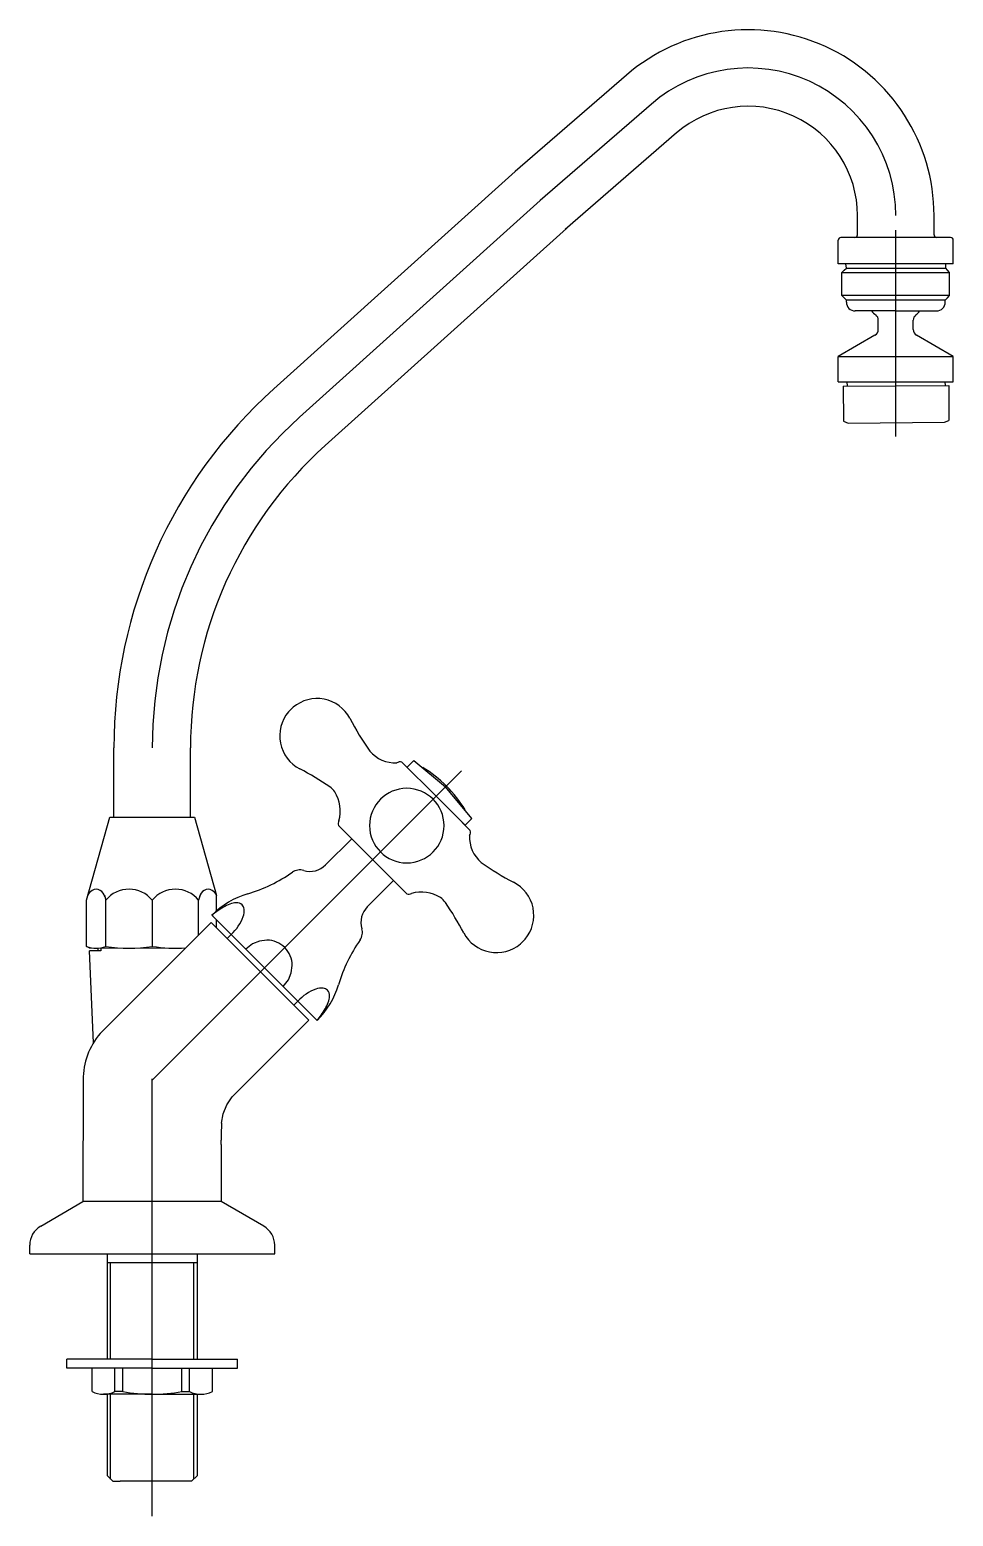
# Model space of a CAD drawing. Extents: x 58.74 to 58.951, y -13.575 to -13.235.
import ezdxf

# ---------------------------------------------------------------- set-up
doc = ezdxf.new("R2010")
doc.units = 0
doc.header["$LTSCALE"] = 0.2
doc.header["$MEASUREMENT"] = 0
doc.linetypes.add('AXES', pattern=[0.54, 0.3, -0.08, 0.08, -0.08])
doc.linetypes.add('CONTINU', pattern=[0])
doc.layers.get('0').update_dxf_attribs({"linetype": 'CONTINUOUS'})
doc.layers.add('DECA_EIXOS', color=5, linetype='AXES')

msp = doc.modelspace()

# ---------------------------------------------------------------- linework, layer by layer
at = {"linetype": 'CONTINU'}
for points in [[(58.94655, -13.2772, 0.642715), (58.87621, -13.24509)], [(58.92905, -13.2772, 0.642718), (58.88767, -13.25831)], [(58.92845, -13.2822, 0.414211), (58.92905, -13.2816)], [(58.94655, -13.2816, 0.414141), (58.94715, -13.2822)], [(58.92526, -13.2822, 0.414211), (58.92466, -13.2828)], [(58.95094, -13.2828, 0.413948), (58.95034, -13.2822)], [(58.9265, -13.297, 0.414214), (58.9285, -13.299)], [(58.93228, -13.299, 0.045676), (58.93324, -13.29992)], [(58.94236, -13.29992, 0.04566), (58.94332, -13.299)], [(58.9471, -13.299, 0.41419), (58.9491, -13.297)], [(58.9338, -13.30111, 0.234), (58.93324, -13.29992)], [(58.94236, -13.29992, 0.231447), (58.9418, -13.3011)], [(58.93303, -13.30457, 0.272797), (58.9338, -13.30325)], [(58.9418, -13.30326, 0.267941), (58.94255, -13.30456)], [(58.79561, -13.31678, 0.212567), (58.75905, -13.3989)], [(58.80732, -13.32979, 0.212557), (58.77655, -13.3989)], [(58.79895, -13.39067, 0.481362), (58.80156, -13.4037)], [(58.81299, -13.39212, 0.477309), (58.80001, -13.38961)], [(58.81299, -13.39212, 0.031475), (58.81755, -13.39965)], [(58.81755, -13.39965, 0.219929), (58.8237, -13.40234)], [(58.80843, -13.40782, 0.029025), (58.80156, -13.4037)], [(58.8249, -13.40213, 0.198223), (58.8237, -13.40234)], [(58.83935, -13.41304, 0.115695), (58.82966, -13.40335)], [(58.80954, -13.40897, 0.101214), (58.80843, -13.40782)], [(58.81047, -13.41556, 0.218422), (58.80954, -13.40897)], [(58.826, -13.40814, 1), (58.826, -13.42518)], [(58.826, -13.42518, 1), (58.826, -13.40814)], [(58.81047, -13.41556, 0.170954), (58.8104, -13.41662)], [(58.84031, -13.41896, 0.198219), (58.84053, -13.41775)], [(58.84031, -13.41896, 0.219931), (58.843, -13.42511)], [(58.78963, -13.43224, 0.080415), (58.79984, -13.42732)], [(58.80243, -13.42692, 0.230493), (58.79984, -13.42732)], [(58.80243, -13.42692, 0.278439), (58.80744, -13.42566)], [(58.843, -13.42511, 0.031474), (58.85043, -13.42961)], [(58.75408, -13.43147, 0.185708), (58.7531, -13.43264)], [(58.75591, -13.43147, 0.283753), (58.75408, -13.43147)], [(58.75697, -13.43294, 0.224059), (58.75591, -13.43147)], [(58.7678, -13.4337, 0.468803), (58.75719, -13.4337)], [(58.77841, -13.4337, 0.468797), (58.7678, -13.4337)], [(58.77969, -13.43147, 0.224059), (58.77863, -13.43293)], [(58.78152, -13.43148, 0.301931), (58.77969, -13.43147)], [(58.7825, -13.43265, 0.187314), (58.78152, -13.43148)], [(58.85304, -13.44264, 0.48138), (58.85043, -13.42961)], [(58.78963, -13.43224, 0.127671), (58.78145, -13.43716)], [(58.78586, -13.44157, 0.114062), (58.78863, -13.43744, 0.111997), (58.78883, -13.43575, 0.158732), (58.78838, -13.4348, 0.203543), (58.78703, -13.43432, 0.082093), (58.78554, -13.43462, 0.044121), (58.78266, -13.43619), (58.78145, -13.43716)], [(58.82603, -13.43225, 0.170952), (58.82709, -13.43218)], [(58.83368, -13.43311, 0.217961), (58.82709, -13.43218)], [(58.83483, -13.43423, 0.101214), (58.83368, -13.43311)], [(58.83901, -13.44119, 0.029025), (58.83483, -13.43423)], [(58.81698, -13.43522, 0.278096), (58.81574, -13.44023)], [(58.81533, -13.44281, 0.230494), (58.81574, -13.44023)], [(58.83901, -13.44119, 0.47729), (58.85198, -13.4437)], [(58.7528, -13.44427, 0.197187), (58.75719, -13.44427)], [(58.75719, -13.44427, 0.081681), (58.7678, -13.44427)], [(58.7678, -13.44427, 0.059124), (58.77549, -13.44461)], [(58.79775, -13.45346), (58.79893, -13.45191), (58.79959, -13.45031), (58.79981, -13.44862, 0.197183), (58.79812, -13.44454, 0.197183), (58.79403, -13.44285), (58.79234, -13.44307), (58.79074, -13.44372), (58.78919, -13.44491)], [(58.81533, -13.44281, 0.08032), (58.81041, -13.45303)], [(58.80549, -13.4612), (58.80646, -13.45999, 0.04409), (58.80803, -13.45711, 0.082064), (58.80833, -13.45562, 0.203524), (58.80785, -13.45427, 0.158716), (58.80691, -13.45383, 0.111996), (58.80521, -13.45403, 0.114047), (58.80108, -13.4568)], [(58.80549, -13.4612, 0.127671), (58.81041, -13.45303)], [(58.75591, -13.4642, 0.178737), (58.752, -13.47479)], [(58.7423, -13.50825, 0.267972), (58.7398, -13.51258)], [(58.7958, -13.51258, 0.267918), (58.7933, -13.50825)], [(58.75405, -13.54608, 0.229731), (58.75927, -13.54608)], [(58.76105, -13.54608, 0.08888), (58.77455, -13.54608)], [(58.77633, -13.54608, 0.22973), (58.78155, -13.54608)]]:
    msp.add_lwpolyline(points, format="xyb", dxfattribs=at)
for points in [[(58.87621, -13.24509), (58.85077, -13.26711)], [(58.88767, -13.25831), (58.86223, -13.28034)], [(58.85077, -13.26711), (58.79561, -13.31678)], [(58.92905, -13.2816), (58.92905, -13.2772)], [(58.94655, -13.2816), (58.94655, -13.2772)], [(58.86248, -13.28012), (58.80732, -13.32979)], [(58.92466, -13.2882), (58.92466, -13.2828)], [(58.9378, -13.2822), (58.92526, -13.2822)], [(58.95034, -13.2822), (58.9378, -13.2822)], [(58.95094, -13.2882), (58.95094, -13.2828)], [(58.9378, -13.2882), (58.92466, -13.2882)], [(58.9265, -13.2892), (58.92634, -13.2882)], [(58.95094, -13.2882), (58.9378, -13.2882)], [(58.94926, -13.2892), (58.94926, -13.2882)], [(58.9255, -13.2902), (58.926, -13.2897)], [(58.9255, -13.2902), (58.9501, -13.2902)], [(58.9255, -13.2955), (58.9255, -13.2902)], [(58.926, -13.2897), (58.9265, -13.2892)], [(58.9265, -13.2892), (58.94926, -13.2892)], [(58.9496, -13.2897), (58.94926, -13.2892)], [(58.9501, -13.2902), (58.9496, -13.2897)], [(58.9501, -13.2955), (58.9501, -13.2902)], [(58.9501, -13.2955), (58.9255, -13.2955)], [(58.926, -13.296), (58.9255, -13.2955)], [(58.9496, -13.296), (58.9501, -13.2955)], [(58.9265, -13.2965), (58.926, -13.296)], [(58.9265, -13.297), (58.9265, -13.2965)], [(58.9491, -13.2965), (58.9265, -13.2965)], [(58.9378, -13.299), (58.9285, -13.299)], [(58.9378, -13.299), (58.9471, -13.299)], [(58.9491, -13.2965), (58.9496, -13.296)], [(58.9491, -13.297), (58.9491, -13.2965)], [(58.9338, -13.30325), (58.9338, -13.30111)], [(58.9418, -13.30326), (58.9418, -13.3011)], [(58.93303, -13.30457), (58.92466, -13.3094)], [(58.95094, -13.3094), (58.94255, -13.30456)], [(58.92466, -13.31521), (58.92466, -13.3094)], [(58.92466, -13.3094), (58.95094, -13.3094)], [(58.95094, -13.31521), (58.95094, -13.3094)], [(58.92466, -13.31521), (58.9378, -13.31521)], [(58.92664, -13.31521), (58.92665, -13.31622)], [(58.9378, -13.31521), (58.95094, -13.31521)], [(58.94904, -13.31521), (58.94905, -13.31605)], [(58.9258, -13.31623), (58.9378, -13.31613)], [(58.9258, -13.31623), (58.92586, -13.32423)], [(58.9378, -13.31613), (58.9499, -13.31604)], [(58.9499, -13.31604), (58.94996, -13.32404)], [(58.92586, -13.32423), (58.92691, -13.32462)], [(58.92691, -13.32462), (58.94891, -13.32445)], [(58.94891, -13.32445), (58.94996, -13.32404)], [(58.79895, -13.39067), (58.80001, -13.38961)], [(58.75905, -13.4147), (58.75905, -13.3989)], [(58.77655, -13.4147), (58.77655, -13.3989)], [(58.8249, -13.40213), (58.83271, -13.40994)], [(58.8261, -13.40333), (58.82765, -13.40178)], [(58.82765, -13.40178), (58.83484, -13.40781)], [(58.83932, -13.41655), (58.83271, -13.40994)], [(58.84087, -13.415), (58.83484, -13.40781)], [(58.84053, -13.41775), (58.83672, -13.41395)], [(58.83932, -13.41655), (58.83672, -13.41395)], [(58.7528, -13.4337), (58.75815, -13.4147)], [(58.75815, -13.4147), (58.77745, -13.4147)], [(58.77745, -13.4147), (58.7825, -13.43265)], [(58.8104, -13.41662), (58.82603, -13.43225)], [(58.83932, -13.41655), (58.84087, -13.415)], [(58.80744, -13.42566), (58.81344, -13.41966)], [(58.82299, -13.42921), (58.81344, -13.41966)], [(58.82246, -13.42868), (58.81397, -13.42019)], [(58.81698, -13.43522), (58.82299, -13.42921)], [(58.7528, -13.44427), (58.7528, -13.4337)], [(58.75687, -13.43257), (58.75719, -13.4337)], [(58.75719, -13.44427), (58.75719, -13.4337)], [(58.7678, -13.4337), (58.7678, -13.44427)], [(58.77873, -13.43256), (58.77841, -13.4337)], [(58.77841, -13.4417), (58.77841, -13.4337)], [(58.78252, -13.43646), (58.7825, -13.43265)], [(58.80549, -13.4612), (58.78145, -13.43716)], [(58.78145, -13.43716), (58.78175, -13.43718)], [(58.78252, -13.44007), (58.78252, -13.43824)], [(58.75591, -13.4642), (58.78128, -13.43883)], [(58.80362, -13.46118), (58.78128, -13.43883)], [(58.78495, -13.4425), (58.78586, -13.44157)], [(58.75355, -13.4447), (58.7528, -13.44427)], [(58.75355, -13.4447), (58.77549, -13.44461)], [(58.7554, -13.44469), (58.7554, -13.44531)], [(58.75605, -13.4446), (58.75605, -13.44531)], [(58.85198, -13.4437), (58.85304, -13.44264)], [(58.75437, -13.46633), (58.75345, -13.44531)], [(58.75605, -13.44531), (58.75345, -13.44531)], [(58.75472, -13.44531), (58.75345, -13.44531)], [(58.80015, -13.4577), (58.80108, -13.4568)], [(58.78611, -13.47869), (58.80362, -13.46118)], [(58.752, -13.47479), (58.75193, -13.50258)], [(58.78362, -13.48472), (58.784, -13.48259), (58.78486, -13.48052), (58.78611, -13.47869)], [(58.78362, -13.48472), (58.7836, -13.48734)], [(58.7836, -13.48734), (58.7836, -13.48855)], [(58.7836, -13.48956), (58.7836, -13.48855)], [(58.7836, -13.48956), (58.7836, -13.50258)], [(58.7423, -13.50825), (58.75193, -13.50258)], [(58.7836, -13.50258), (58.75193, -13.50258)], [(58.7933, -13.50825), (58.7836, -13.50258)], [(58.7398, -13.51458), (58.7398, -13.51258)], [(58.7958, -13.51458), (58.7958, -13.51258)], [(58.7398, -13.51458), (58.7958, -13.51458)], [(58.75747, -13.51458), (58.75747, -13.53868)], [(58.77812, -13.53868), (58.77812, -13.51458)], [(58.75747, -13.51658), (58.77812, -13.51658)], [(58.75827, -13.53868), (58.75827, -13.51658)], [(58.77732, -13.53868), (58.77732, -13.51658)], [(58.75747, -13.53868), (58.7483, -13.53868)], [(58.7483, -13.54068), (58.7483, -13.53868)], [(58.7678, -13.53868), (58.7483, -13.53868)], [(58.7678, -13.53868), (58.7873, -13.53868)], [(58.7873, -13.54068), (58.7873, -13.53868)], [(58.7678, -13.54068), (58.7483, -13.54068)], [(58.75405, -13.54608), (58.75405, -13.54068)], [(58.75927, -13.54608), (58.75927, -13.54068)], [(58.76105, -13.54608), (58.76105, -13.54068)], [(58.7678, -13.54068), (58.7873, -13.54068)], [(58.77455, -13.54608), (58.77455, -13.54068)], [(58.77633, -13.54608), (58.77633, -13.54068)], [(58.78155, -13.54608), (58.78155, -13.54068)], [(58.7678, -13.54668), (58.75666, -13.54668)], [(58.75747, -13.54663), (58.75747, -13.56526)], [(58.75827, -13.56606), (58.75827, -13.54646)], [(58.76105, -13.54608), (58.75927, -13.54608)], [(58.7678, -13.54668), (58.77894, -13.54668)], [(58.77455, -13.54608), (58.77633, -13.54608)], [(58.77732, -13.56606), (58.77732, -13.54646)], [(58.77812, -13.56526), (58.77812, -13.54663)], [(58.7588, -13.56658), (58.75747, -13.56526)], [(58.7588, -13.56658), (58.7605, -13.56658)], [(58.7678, -13.56658), (58.7605, -13.56658)], [(58.7751, -13.56658), (58.7678, -13.56658)], [(58.7768, -13.56658), (58.7751, -13.56658)], [(58.7768, -13.56658), (58.77812, -13.56526)]]:
    msp.add_lwpolyline(points, dxfattribs=at)
at = {"layer": 'DECA_EIXOS'}
for points in [[(58.9378, -13.2772, 0.642717), (58.88194, -13.2517)], [(58.80147, -13.32328, 0.212567), (58.7678, -13.3989)]]:
    msp.add_lwpolyline(points, format="xyb", dxfattribs=at)
for points in [[(58.88194, -13.2517), (58.8565, -13.27373)], [(58.8565, -13.27373), (58.80147, -13.32328)], [(58.9378, -13.32773), (58.9378, -13.28054)], [(58.7678, -13.57457), (58.7678, -13.3989)], [(58.7678, -13.47485), (58.84026, -13.40239)]]:
    msp.add_lwpolyline(points, dxfattribs=at)

doc.saveas('drawing.dxf')
